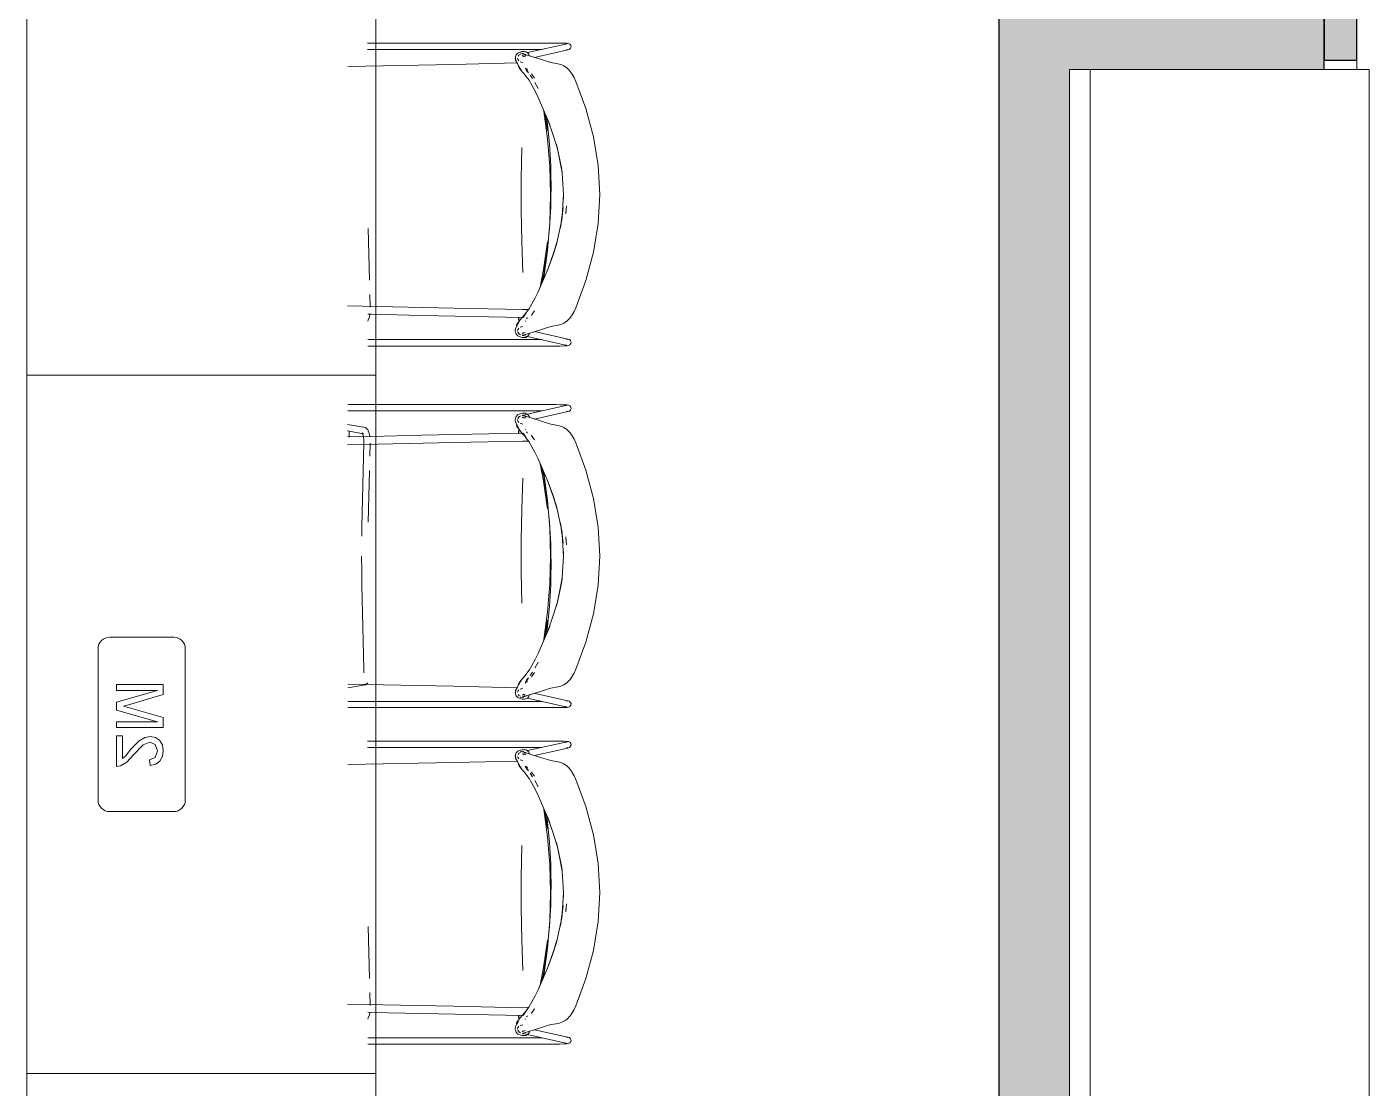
# Model space of a CAD drawing. Header units: millimetres. Extents: x 155927 to 317870, y -36033 to 97293.
# Drawn here: x 185869 to 188177, y 20956 to 22781 of the extents above; entities that cross this region are included whole.
import ezdxf

# ---------------------------------------------------------------- set-up
doc = ezdxf.new("R2010")
doc.units = ezdxf.units.MM
doc.header["$MEASUREMENT"] = 0
for name, color, linetype, lineweight in [('A-WALL', 7, 'CONTINUOUS', 9), ('A-WALL-PATT', 7, 'CONTINUOUS', 9), ('G-IMPT', 8, 'CONTINUOUS', 9), ('I-FURN', 8, 'CONTINUOUS', 9), ('I-WALL', 7, 'CONTINUOUS', 9)]:
    doc.layers.add(name, color=color, linetype=linetype, lineweight=lineweight)

msp = doc.modelspace()

# ---------------------------------------------------------------- hatches: boundary and pattern name
at = {"layer": 'A-WALL-PATT'}
h = msp.add_hatch(color=256, dxfattribs=at)
h.paths.add_polyline_path([(188155.8, 15141.6), (188155.8, 16691.6), (188099.8, 16691.6), (188099.8, 15141.6), (188101.8, 15141.6)], flags=0)
h.paths.add_polyline_path([(188099.8, 19423.6), (188155.8, 19423.6), (188155.8, 19991.6), (188099.8, 19991.6)], flags=0)
h.paths.add_polyline_path([(188155.8, 22723.6), (188155.8, 24142.8), (188099.8, 24142.8), (188099.8, 22723.6)], flags=0)
h.paths.add_polyline_path([(188099.8, 24158.8), (188155.8, 24158.8), (188155.8, 24326.8), (188099.8, 24326.8)], flags=0)
h.paths.add_polyline_path([(188155.8, 26158.8), (188155.8, 26875.6), (188099.8, 26875.6), (188099.8, 26158.8)], flags=0)
for points in [[(187696.9, 22707.6), (188099.8, 22707.6), (188099.8, 22808.6), (187539.9, 22808.6), (187539.9, 22707.6), (187661.9, 22707.6)], [(187539.9, 16606.6), (187661.9, 16606.6), (187661.9, 22707.6), (187539.9, 22707.6), (187539.9, 16759.3)]]:
    msp.add_hatch(color=256, dxfattribs=at).paths.add_polyline_path(points, flags=0)

# ---------------------------------------------------------------- linework, layer by layer
at = {"layer": 'A-WALL', "lineweight": 30}
msp.add_line((187539.9, 22707.6), (187539.9, 16606.6), dxfattribs=at)
at = {"layer": 'G-IMPT'}
for p, q in [((186454.6, 22753), (186779.2, 22753)), ((186754.2, 22742.1), (186454.6, 22742.1)), ((186709.9, 22732.6), (186713, 22735.8)), ((186717.3, 22737.2), (186713, 22735.8)), ((186717, 22736), (186722.6, 22734.4)), ((186717, 22736), (186724.8, 22733.6)), ((186717.3, 22737.2), (186720.5, 22738.2)), ((186720.5, 22738.2), (186723.3, 22738.3)), ((186723.3, 22738.3), (186724.6, 22738.4)), ((186726.3, 22738.1), (186724.6, 22738.4)), ((186726.3, 22738.1), (186729.7, 22736.4)), ((186726.3, 22738.1), (186726.6, 22738)), ((186726.3, 22738.1), (186729.5, 22736.6)), ((186729.7, 22736.4), (186726.6, 22738)), ((186797.6, 22751.9), (186729.5, 22736.6)), ((186731.2, 22734.8), (186729.5, 22736.6)), ((186729.7, 22736.4), (186729.5, 22736.6)), ((186729.5, 22736.6), (186731.6, 22734.5)), ((186731.2, 22734.8), (186729.7, 22736.4)), ((186741.9, 22728.2), (186799.2, 22741.1)), ((186779.2, 22753), (186785.5, 22752.9)), ((186792.7, 22752.8), (186785.5, 22752.9)), ((186797.9, 22752.5), (186792.7, 22752.8)), ((186797.6, 22751.9), (186795.5, 22750.9)), ((186795.5, 22750.9), (186795.7, 22751.1)), ((186796.9, 22741.8), (186799.5, 22741.3)), ((186797.1, 22741.7), (186799.5, 22741.3)), ((186800.3, 22752.2), (186797.9, 22752.5)), ((186799.2, 22741.1), (186801.7, 22741.9)), ((186800.3, 22752.2), (186802.7, 22751)), ((186801.7, 22741.9), (186802, 22742.2)), ((186803.8, 22744), (186802, 22742.2)), ((186802.7, 22751), (186804.2, 22748.8)), ((186803.8, 22744), (186804.5, 22746.2)), ((186804.2, 22748.8), (186804.5, 22746.2)), ((186602.4, 22716.3), (186420.6, 22712.6)), ((186711.8, 22718.7), (186602.4, 22716.3)), ((186708.3, 22727), (186709.5, 22731.2)), ((186708.3, 22727), (186709.6, 22723.3)), ((186708.8, 22728.4), (186709.6, 22723.3)), ((186708.8, 22728.4), (186709.2, 22723.8)), ((186709.2, 22723.8), (186712.2, 22717.8)), ((186709.5, 22731.2), (186709.9, 22732.6)), ((186714.8, 22711.7), (186712.2, 22717.8)), ((186712.7, 22726.7), (186712.9, 22725.1)), ((186713.4, 22724.2), (186712.9, 22725.1)), ((186713.4, 22724.2), (186714.9, 22722.5)), ((186713.5, 22730.2), (186715.5, 22732.5)), ((186716.5, 22709.8), (186714, 22714.5)), ((186718.8, 22706.2), (186714, 22714.5)), ((186716, 22732.7), (186717.7, 22733.5)), ((186717.3, 22733.2), (186716, 22732.7)), ((186716.9, 22720.9), (186721.7, 22719.6)), ((186720.2, 22734.5), (186728.4, 22732.4)), ((186720.2, 22734.5), (186727.1, 22732.8)), ((186720.4, 22731.3), (186722.7, 22730.1)), ((186720.4, 22731.3), (186725.8, 22729.8)), ((186723.2, 22735.1), (186721.3, 22734.7)), ((186721.6, 22735.1), (186723.7, 22733.8)), ((186721.6, 22735.1), (186724.8, 22733.6)), ((186721.6, 22731.1), (186722.7, 22730.1)), ((186721.6, 22731.1), (186723.1, 22729.7)), ((186723.1, 22729.7), (186722.1, 22730.7)), ((186722.6, 22734.4), (186730.8, 22731.8)), ((186723.7, 22733.8), (186725.4, 22732)), ((186726.4, 22730.2), (186725.4, 22732)), ((186728.4, 22732.4), (186727.1, 22732.8)), ((186752, 22725), (186730.8, 22731.8)), ((186731.7, 22734.3), (186731.6, 22734.5)), ((186732.7, 22732.1), (186731.7, 22734.3)), ((186732.7, 22732.1), (186732.8, 22732)), ((186763.9, 22721.2), (186752, 22725)), ((186769.6, 22719.5), (186763.9, 22721.2)), ((186769.6, 22719.5), (186778.8, 22717.9)), ((186778.8, 22717.9), (186784.8, 22716.8)), ((186784.8, 22716.8), (186789.8, 22715)), ((186790.8, 22714.4), (186789.8, 22715)), ((186795, 22712), (186789.8, 22715)), ((186792, 22713.8), (186789.8, 22715)), ((186790.8, 22714.4), (186795, 22712)), ((186794.6, 22712.2), (186792, 22713.8)), ((186714.8, 22711.7), (186716.7, 22708.6)), ((186716.5, 22709.8), (186718.8, 22706.2)), ((186716.7, 22708.6), (186721, 22703.1)), ((186721, 22703.1), (186723.9, 22699.9)), ((186727, 22696.2), (186723.9, 22699.9)), ((186727.6, 22706.9), (186725.9, 22710.1)), ((186725.9, 22710.1), (186727.9, 22706.3)), ((186727, 22696.2), (186732.4, 22688.9)), ((186727.6, 22706.9), (186727.9, 22706.3)), ((186727.6, 22706.9), (186728.9, 22704.7)), ((186727.6, 22706.9), (186729.3, 22704.2)), ((186727.7, 22709.3), (186729.8, 22706.8)), ((186728.9, 22704.7), (186729.3, 22704.2)), ((186730.8, 22702.6), (186729.2, 22705.1)), ((186729.2, 22705.1), (186731.2, 22702)), ((186730.8, 22702.6), (186731.2, 22702)), ((186731.9, 22689.6), (186732.4, 22688.9)), ((186731.9, 22689.6), (186737.3, 22680.6)), ((186734.5, 22697.8), (186738.4, 22691.8)), ((186734.5, 22697.8), (186737.2, 22693.8)), ((186736.3, 22700.3), (186736.7, 22699.8)), ((186741.9, 22692.5), (186736.7, 22699.8)), ((186738.4, 22691.8), (186737.2, 22693.8)), ((186795, 22712), (186794.6, 22712.2)), ((186795, 22712), (186797, 22710.5)), ((186797, 22710.5), (186798.9, 22708.7)), ((186799.4, 22708.3), (186798.9, 22708.7)), ((186799.4, 22708.3), (186801.2, 22706.4)), ((186803, 22704.3), (186801.2, 22706.4)), ((186803, 22704.3), (186806.4, 22699.5)), ((186806.6, 22699.2), (186806.4, 22699.5)), ((186806.6, 22699.2), (186809.7, 22693.5)), ((186812.6, 22687.1), (186809.7, 22693.5)), ((186742.7, 22670.2), (186737.3, 22680.6)), ((186742.5, 22685), (186748, 22674.6)), ((186742.5, 22685), (186743, 22684.1)), ((186748, 22659.6), (186742.7, 22670.2)), ((186748, 22674.6), (186743, 22684.1)), ((186830.2, 22640.3), (186812.6, 22687.1)), ((186748, 22659.6), (186767.8, 22613.2)), ((186757.5, 22635.8), (186757.1, 22638.4)), ((186763.9, 22588.5), (186757.5, 22635.8)), ((186759.7, 22632.2), (186763.8, 22602.6)), ((186759.7, 22632.2), (186763.8, 22602.6)), ((186762.2, 22626.4), (186763.4, 22618.8)), ((186830.2, 22640.3), (186843.2, 22591.9)), ((186767.5, 22579), (186763.4, 22618.8)), ((186773.8, 22594.6), (186765.3, 22619.6)), ((186765.3, 22619.6), (186767.8, 22613.2)), ((186763.9, 22588.5), (186767.8, 22540.7)), ((186767.5, 22579), (186769.6, 22541.9)), ((186773.8, 22594.6), (186779, 22578.4)), ((186781.3, 22571.4), (186779, 22578.4)), ((186779.4, 22578.5), (186781.3, 22571.4)), ((186779.4, 22578.5), (186788.6, 22536)), ((186843.2, 22591.9), (186851.3, 22542.5)), ((186719.6, 22573.5), (186718.6, 22519.6)), ((186788.2, 22535.9), (186781.3, 22571.4)), ((186781.3, 22571.4), (186788.6, 22536)), ((186767.8, 22540.7), (186768.7, 22516.7)), ((186769.9, 22525.7), (186769.6, 22541.9)), ((186789.4, 22529.5), (186788.2, 22535.9)), ((186789.2, 22529.5), (186788.8, 22533.7)), ((186789.4, 22529.5), (186789, 22533)), ((186789.2, 22529.5), (186791.6, 22492.6)), ((186853.9, 22492.6), (186851.3, 22542.5)), ((186718.6, 22465.6), (186718.6, 22519.6)), ((186769, 22492.6), (186768.7, 22516.7)), ((186769.9, 22525.7), (186770.3, 22506.8)), ((186769.9, 22488), (186770.3, 22506.8)), ((186768.7, 22468.5), (186769, 22492.6)), ((186769.6, 22471.7), (186769.9, 22488)), ((186791.7, 22492.6), (186789.4, 22455.6)), ((186791.7, 22492.6), (186791.5, 22485.1)), ((186791.6, 22492.6), (186791.5, 22485.1)), ((186853.9, 22492.6), (186851.3, 22442.7)), ((186718.6, 22465.6), (186719.6, 22411.6)), ((186767.5, 22434.6), (186769.6, 22471.7)), ((186767.8, 22444.5), (186768.7, 22468.5)), ((186788.3, 22449.5), (186789.9, 22460.5)), ((186788.6, 22449.2), (186791, 22470.8)), ((186788.6, 22449.2), (186789.9, 22460.5)), ((186789.4, 22455.6), (186789.9, 22460.5)), ((186791, 22470.8), (186789.9, 22460.5)), ((186795.8, 22459.5), (186796.6, 22473.1)), ((186796.4, 22469.1), (186795.8, 22459.5)), ((186767.8, 22444.5), (186763.9, 22396.6)), ((186788.6, 22449.2), (186779.4, 22406.7)), ((186786.2, 22435.4), (186788.3, 22449.5)), ((186786.2, 22435.4), (186787.5, 22442.6)), ((186843.2, 22393.3), (186851.3, 22442.7)), ((186458, 22345.2), (186455.9, 22434.1)), ((186763.4, 22394.8), (186767.5, 22434.6)), ((186721.7, 22358.4), (186719.6, 22411.6)), ((186757.3, 22363.9), (186763.8, 22411)), ((186763.8, 22411), (186757.3, 22363.8)), ((186763.9, 22396.6), (186757.5, 22349.3)), ((186757.5, 22355.7), (186763.4, 22394.8)), ((186765.3, 22365.5), (186779.4, 22406.7)), ((186779.4, 22406.7), (186773.2, 22387)), ((186773.2, 22387), (186779.2, 22406.7)), ((186780.8, 22411.9), (186779.2, 22406.7)), ((186779.4, 22406.7), (186780.8, 22411.9)), ((186843.2, 22393.3), (186830.2, 22344.9)), ((186765.2, 22365.5), (186773.2, 22387)), ((186765.3, 22365.5), (186773.2, 22387)), ((186765.3, 22365.5), (186748.1, 22325.5)), ((186757.3, 22363.9), (186751.5, 22333.6)), ((186751.5, 22333.6), (186757.3, 22363.8)), ((186757.5, 22355.7), (186754.5, 22340.6)), ((186757.5, 22349.3), (186756.9, 22346.2)), ((186763.1, 22359.8), (186765.3, 22365.5)), ((186763.1, 22359.8), (186765.2, 22365.5)), ((186830.2, 22344.9), (186812.6, 22298)), ((186459, 22298.7), (186458.5, 22320.8)), ((186742.7, 22315), (186748, 22325.6)), ((186752.1, 22334.9), (186748, 22325.6)), ((186752.1, 22334.9), (186748.1, 22325.5)), ((186420.3, 22301), (186602.4, 22297.4)), ((186721.2, 22294.7), (186602.4, 22297.4)), ((186737.3, 22304.5), (186731.9, 22295.6)), ((186742.7, 22315), (186737.3, 22304.5)), ((186812.6, 22298), (186809.7, 22291.6)), ((186454.9, 22286.8), (186461.2, 22286.7)), ((186455.9, 22277.1), (186455, 22274.9)), ((186457.8, 22282.6), (186455.9, 22277.1)), ((186458.3, 22286.8), (186457.8, 22282.6)), ((186461.2, 22286.7), (186547.7, 22284.8)), ((186720.7, 22281), (186547.7, 22284.8)), ((186714.2, 22281.2), (186714.6, 22273.1)), ((186715, 22273.9), (186714.6, 22281.2)), ((186715, 22273.9), (186714.6, 22281.2)), ((186714.8, 22273.5), (186716.7, 22276.6)), ((186716.7, 22276.6), (186721, 22282)), ((186723.9, 22285.2), (186721, 22282)), ((186729.6, 22295.1), (186721.2, 22294.7)), ((186721.9, 22281.2), (186727.5, 22289.4)), ((186721.9, 22281.2), (186727, 22289)), ((186723.9, 22285.2), (186727.5, 22289.4)), ((186726.2, 22275.6), (186725.6, 22274.2)), ((186727, 22289), (186732.4, 22296.3)), ((186727.9, 22278.8), (186728.9, 22280.4)), ((186729.3, 22281), (186728.9, 22280.4)), ((186732.5, 22295.8), (186729.6, 22295.1)), ((186732.4, 22296.3), (186731.9, 22295.6)), ((186736.3, 22284.9), (186736.7, 22285.4)), ((186736.7, 22285.4), (186741.9, 22292.7)), ((186795, 22273.2), (186797, 22274.7)), ((186797, 22274.7), (186799.4, 22276.9)), ((186799.4, 22276.9), (186801.2, 22278.8)), ((186803, 22280.8), (186801.2, 22278.8)), ((186806.4, 22285.7), (186803, 22280.8)), ((186806.4, 22285.7), (186806.6, 22286)), ((186809.7, 22291.6), (186806.6, 22286)), ((186709.1, 22262.2), (186708.3, 22258.2)), ((186709.5, 22253.9), (186708.3, 22258.2)), ((186709.1, 22262.2), (186713.5, 22270.7)), ((186709.9, 22252.6), (186709.5, 22253.9)), ((186713, 22249.4), (186709.9, 22252.6)), ((186714.8, 22273.5), (186712.5, 22268.7)), ((186712.5, 22268.7), (186713.5, 22270.7)), ((186712.5, 22257.9), (186712.7, 22258.5)), ((186713.1, 22260.4), (186712.7, 22258.5)), ((186713.4, 22261), (186713.1, 22260.4)), ((186714.2, 22254.3), (186713.1, 22256)), ((186713.1, 22256), (186713.8, 22254.9)), ((186713.3, 22255.4), (186715.4, 22252.7)), ((186713.4, 22261), (186715, 22262.8)), ((186714.2, 22254.3), (186713.8, 22254.9)), ((186717.3, 22252), (186716.1, 22252.4)), ((186717.7, 22251.6), (186716.1, 22252.4)), ((186717, 22264.3), (186721.7, 22265.6)), ((186720.2, 22250.6), (186728.4, 22252.7)), ((186727.7, 22252.4), (186720.2, 22250.6)), ((186720.3, 22253.8), (186725.8, 22255.4)), ((186720.3, 22253.8), (186722.4, 22254.8)), ((186722.7, 22255.1), (186721.6, 22254.1)), ((186721.6, 22254.1), (186722.4, 22254.8)), ((186724.8, 22251.6), (186721.6, 22250)), ((186723.7, 22251.4), (186721.6, 22250)), ((186722.7, 22255.1), (186722.1, 22254.4)), ((186722.6, 22250.8), (186728.4, 22252.7)), ((186724.8, 22251.6), (186722.6, 22250.8)), ((186727.7, 22252.4), (186739.5, 22256.2)), ((186732.8, 22253.2), (186731.6, 22250.6)), ((186732.7, 22253.1), (186731.6, 22250.6)), ((186731.7, 22250.8), (186732.8, 22253.2)), ((186732.7, 22253.1), (186732.8, 22253.2)), ((186739.5, 22256.2), (186752, 22260.1)), ((186799.2, 22244.1), (186741.7, 22257)), ((186752, 22260.1), (186763.9, 22264)), ((186769.6, 22265.7), (186763.9, 22264)), ((186778.8, 22267.3), (186769.6, 22265.7)), ((186778.8, 22267.3), (186784.8, 22268.4)), ((186789.8, 22270.2), (186784.8, 22268.4)), ((186789.8, 22270.2), (186792, 22271.4)), ((186794.6, 22272.9), (186792, 22271.4)), ((186795, 22273.2), (186794.6, 22272.9)), ((186454.9, 22243.1), (186754.2, 22243.1)), ((186454.9, 22232.2), (186779.2, 22232.2)), ((186713, 22249.4), (186717.3, 22248)), ((186720.5, 22247), (186717.3, 22248)), ((186720.5, 22247), (186724.6, 22246.8)), ((186721.3, 22250.5), (186723.2, 22250)), ((186726.3, 22247.1), (186724.6, 22246.8)), ((186724.7, 22249.7), (186797.7, 22233.3)), ((186726.3, 22247.1), (186726.6, 22247.1)), ((186726.6, 22247.1), (186729.5, 22248.6)), ((186729.7, 22248.7), (186729.5, 22248.6)), ((186729.7, 22248.7), (186731.6, 22250.6)), ((186731.7, 22250.8), (186731.6, 22250.6)), ((186785.5, 22232.2), (186779.2, 22232.2)), ((186785.5, 22232.2), (186792.7, 22232.4)), ((186792.7, 22232.4), (186797.9, 22232.7)), ((186797.7, 22233.3), (186795.5, 22234.3)), ((186795.7, 22234.1), (186795.5, 22234.3)), ((186796.9, 22243.4), (186799.5, 22243.8)), ((186797.1, 22243.5), (186799.5, 22243.8)), ((186797.9, 22232.7), (186800.3, 22233)), ((186799.2, 22244.1), (186801.7, 22243.3)), ((186800.3, 22233), (186802.7, 22234.2)), ((186803.5, 22241.5), (186801.7, 22243.3)), ((186801.7, 22243.3), (186802, 22243)), ((186802.7, 22234.2), (186804.2, 22236.3)), ((186803.5, 22241.5), (186803.8, 22241.1)), ((186804.5, 22239), (186803.8, 22241.1)), ((186804.5, 22239), (186804.2, 22236.3)), ((186420.6, 22131.4), (186779.2, 22131.4)), ((186420.6, 22120.5), (186754.2, 22120.5)), ((186713, 22114.2), (186709.9, 22110.9)), ((186713, 22114.2), (186717.3, 22115.5)), ((186720.5, 22116.5), (186717.3, 22115.5)), ((186727.7, 22111.1), (186720.2, 22112.9)), ((186720.2, 22112.9), (186728.4, 22110.9)), ((186720.5, 22116.5), (186724.6, 22116.8)), ((186721.3, 22113.1), (186723.2, 22113.5)), ((186724.8, 22112), (186721.6, 22113.5)), ((186723.7, 22112.2), (186721.6, 22113.5)), ((186724.8, 22112), (186722.6, 22112.7)), ((186722.6, 22112.7), (186728.4, 22110.9)), ((186724.2, 22113.7), (186797.7, 22130.3)), ((186726.3, 22116.5), (186724.6, 22116.8)), ((186726.3, 22116.5), (186726.6, 22116.4)), ((186726.6, 22116.4), (186729.5, 22115)), ((186729.7, 22114.8), (186729.5, 22115)), ((186729.7, 22114.8), (186731.6, 22112.9)), ((186732.7, 22110.5), (186731.6, 22112.9)), ((186731.7, 22112.7), (186731.6, 22112.9)), ((186732.8, 22110.4), (186731.6, 22112.9)), ((186731.7, 22112.7), (186732.8, 22110.4)), ((186799.2, 22119.4), (186741.7, 22106.6)), ((186785.5, 22131.3), (186779.2, 22131.4)), ((186785.5, 22131.3), (186792.7, 22131.2)), ((186792.7, 22131.2), (186797.9, 22130.9)), ((186797.7, 22130.3), (186795.5, 22129.3)), ((186795.7, 22129.5), (186795.5, 22129.3)), ((186796.9, 22120.2), (186799.5, 22119.7)), ((186797.1, 22120), (186799.5, 22119.7)), ((186797.9, 22130.9), (186800.3, 22130.5)), ((186799.2, 22119.4), (186801.7, 22120.2)), ((186800.3, 22130.5), (186802.7, 22129.3)), ((186803.5, 22122.1), (186801.7, 22120.2)), ((186801.7, 22120.2), (186802, 22120.5)), ((186802.7, 22129.3), (186804.2, 22127.2)), ((186803.5, 22122.1), (186803.8, 22122.4)), ((186804.5, 22124.5), (186803.8, 22122.4)), ((186804.5, 22124.5), (186804.2, 22127.2)), ((186450.8, 22092), (186420.3, 22097.4)), ((186450.8, 22092), (186452.9, 22090.5)), ((186452.9, 22090.5), (186455, 22088.6)), ((186709.5, 22109.6), (186708.3, 22105.4)), ((186709.1, 22101.3), (186708.3, 22105.4)), ((186709.1, 22101.3), (186713.5, 22092.9)), ((186709.9, 22110.9), (186709.5, 22109.6)), ((186712.5, 22105.7), (186712.7, 22105.1)), ((186714.8, 22090.1), (186712.5, 22094.9)), ((186712.5, 22094.9), (186713.5, 22092.9)), ((186713.1, 22103.1), (186712.7, 22105.1)), ((186714.2, 22109.2), (186713.1, 22107.6)), ((186713.1, 22107.6), (186713.8, 22108.7)), ((186713.4, 22102.5), (186713.1, 22103.1)), ((186713.3, 22108.2), (186715.4, 22110.8)), ((186713.4, 22102.5), (186715, 22100.7)), ((186714.2, 22109.2), (186713.8, 22108.7)), ((186714.2, 22082.4), (186714.6, 22090.4)), ((186715, 22089.7), (186714.6, 22082.4)), ((186715, 22089.7), (186714.7, 22083.4)), ((186714.8, 22090.1), (186716.7, 22087)), ((186717.7, 22111.9), (186716.1, 22111.1)), ((186717.3, 22111.6), (186716.1, 22111.1)), ((186717, 22099.3), (186721.7, 22098)), ((186720.3, 22109.7), (186722.4, 22108.8)), ((186720.3, 22109.7), (186725.8, 22108.2)), ((186722.7, 22108.5), (186721.6, 22109.5)), ((186721.6, 22109.5), (186722.4, 22108.8)), ((186722.7, 22108.5), (186722.1, 22109.2)), ((186723.7, 22112.2), (186724.2, 22111.7)), ((186726.1, 22108.9), (186725.4, 22110.4)), ((186726.2, 22087.9), (186725.6, 22089.3)), ((186727.7, 22111.1), (186739.5, 22107.3)), ((186732.7, 22110.5), (186732.8, 22110.4)), ((186739.5, 22107.3), (186752, 22103.4)), ((186752, 22103.4), (186763.9, 22099.6)), ((186769.6, 22097.9), (186763.9, 22099.6)), ((186778.8, 22096.3), (186769.6, 22097.9)), ((186778.8, 22096.3), (186784.8, 22095.2)), ((186789.8, 22093.4), (186784.8, 22095.2)), ((186789.8, 22093.4), (186792, 22092.2)), ((186794.6, 22090.6), (186792, 22092.2)), ((186795, 22090.4), (186794.6, 22090.6)), ((186795, 22090.4), (186797, 22088.9)), ((186447.6, 22081.5), (186420.3, 22086.3)), ((186420.3, 22076), (186461.2, 22076.9)), ((186423.2, 22085.8), (186423.2, 22075.7)), ((186447.1, 22078.5), (186445.5, 22083.1)), ((186445.5, 22083.1), (186447, 22081.2)), ((186447.6, 22081.5), (186445.7, 22082.5)), ((186445.7, 22082.5), (186447, 22081.2)), ((186448, 22071.6), (186447.1, 22078.5)), ((186448.1, 22065.2), (186448, 22071.6)), ((186455.9, 22086.5), (186455, 22088.6)), ((186457.8, 22080.9), (186455.9, 22086.5)), ((186458.3, 22076.8), (186457.8, 22080.9)), ((186461.2, 22076.9), (186547.7, 22078.7)), ((186720.7, 22082.5), (186547.7, 22078.7)), ((186721.2, 22068.9), (186602.4, 22066.2)), ((186716.7, 22087), (186721, 22081.5)), ((186723.9, 22078.3), (186721, 22081.5)), ((186729.6, 22068.4), (186721.2, 22068.9)), ((186721.9, 22082.4), (186727, 22074.6)), ((186721.9, 22082.4), (186727.5, 22074.1)), ((186723.9, 22078.3), (186727.5, 22074.1)), ((186727, 22074.6), (186732.4, 22067.2)), ((186727.9, 22084.7), (186728.9, 22083.1)), ((186729.3, 22082.6), (186728.9, 22083.1)), ((186732.5, 22067.8), (186729.6, 22068.4)), ((186737.3, 22059), (186731.9, 22068)), ((186732.4, 22067.2), (186731.9, 22068)), ((186736.3, 22078.7), (186736.7, 22078.2)), ((186736.7, 22078.2), (186741.9, 22070.9)), ((186797, 22088.9), (186799.4, 22086.6)), ((186799.4, 22086.6), (186801.2, 22084.8)), ((186803, 22082.7), (186801.2, 22084.8)), ((186806.4, 22077.8), (186803, 22082.7)), ((186806.4, 22077.8), (186806.6, 22077.5)), ((186809.7, 22071.9), (186806.6, 22077.5)), ((186812.6, 22065.6), (186809.7, 22071.9)), ((186420.3, 22062.5), (186602.4, 22066.2)), ((186448.1, 22065.2), (186444.9, 21921.1)), ((186448.3, 22065), (186444.9, 21921.1)), ((186459, 22064.9), (186458.5, 22042.7)), ((186742.7, 22048.6), (186737.3, 22059)), ((186742.7, 22048.6), (186748, 22038)), ((186830.2, 22018.7), (186812.6, 22065.6)), ((186752.1, 22028.6), (186748, 22038)), ((186752.1, 22028.6), (186748.1, 22038)), ((186765.3, 21998), (186748.1, 22038)), ((186757.3, 21999.7), (186751.5, 22029.9)), ((186751.5, 22029.9), (186757.3, 21999.8)), ((186757.5, 22007.9), (186754.5, 22023)), ((186458, 22018.4), (186455.9, 21929.5)), ((186721.7, 22005.1), (186719.6, 21951.9)), ((186757.5, 22014.2), (186756.9, 22017.4)), ((186763.8, 21952.5), (186757.3, 21999.8)), ((186757.3, 21999.7), (186763.8, 21952.5)), ((186763.9, 21966.9), (186757.5, 22014.2)), ((186757.5, 22007.9), (186763.4, 21968.7)), ((186763.1, 22003.8), (186765.3, 21998)), ((186763.1, 22003.8), (186765.2, 21998)), ((186765.2, 21998), (186773.2, 21976.5)), ((186765.3, 21998), (186779.4, 21956.9)), ((186765.3, 21998), (186773.2, 21976.5)), ((186843.2, 21970.3), (186830.2, 22018.7)), ((186779.4, 21956.9), (186773.2, 21976.5)), ((186773.2, 21976.5), (186779.2, 21956.8)), ((186718.6, 21898), (186719.6, 21951.9)), ((186763.4, 21968.7), (186767.5, 21929)), ((186767.8, 21919.1), (186763.9, 21966.9)), ((186780.8, 21951.6), (186779.2, 21956.8)), ((186788.6, 21914.3), (186779.4, 21956.9)), ((186779.4, 21956.9), (186780.8, 21951.6)), ((186843.2, 21970.3), (186851.3, 21920.9)), ((186767.5, 21929), (186769.6, 21891.9)), ((186786.2, 21928.1), (186787.5, 21921)), ((186786.2, 21928.1), (186788.3, 21914)), ((186444.8, 21920.9), (186444.6, 21905.1)), ((186767.8, 21919.1), (186768.7, 21895.1)), ((186788.3, 21914), (186789.9, 21903)), ((186788.6, 21914.3), (186791, 21892.7)), ((186788.6, 21914.3), (186789.9, 21903)), ((186791.7, 21871), (186789.4, 21907.9)), ((186789.4, 21907.9), (186789.9, 21903)), ((186853.9, 21871), (186851.3, 21920.9)), ((186718.6, 21898), (186718.6, 21843.9)), ((186768.7, 21895.1), (186769, 21871)), ((186769.6, 21891.9), (186769.9, 21875.6)), ((186791, 21892.7), (186789.9, 21903)), ((186796.4, 21893.9), (186795.8, 21904.1)), ((186795.8, 21904.1), (186796.6, 21890.5)), ((186444.5, 21845.9), (186444.3, 21871)), ((186769, 21871), (186768.7, 21846.9)), ((186769.9, 21875.6), (186770.3, 21856.7)), ((186789.2, 21834), (186791.6, 21871)), ((186791.7, 21871), (186791.5, 21878.4)), ((186791.6, 21871), (186791.5, 21878.4)), ((186853.9, 21871), (186851.3, 21821.1)), ((186444.9, 21821), (186444.5, 21845.9)), ((186719.6, 21790), (186718.6, 21843.9)), ((186767.8, 21822.8), (186768.7, 21846.9)), ((186769.9, 21837.9), (186769.6, 21821.6)), ((186769.9, 21837.9), (186770.3, 21856.7)), ((186448.1, 21676.7), (186444.9, 21821)), ((186763.9, 21775), (186767.8, 21822.8)), ((186767.5, 21784.5), (186769.6, 21821.6)), ((186779.4, 21785.1), (186788.6, 21827.6)), ((186788.2, 21827.6), (186781.3, 21792.1)), ((186781.3, 21792.1), (186788.6, 21827.6)), ((186789.4, 21834), (186788.2, 21827.6)), ((186789.2, 21834), (186788.7, 21828.7)), ((186789.4, 21834), (186789, 21830.5)), ((186843.2, 21771.7), (186851.3, 21821.1)), ((186781.3, 21792.1), (186779, 21785.2)), ((186779.4, 21785.1), (186781.3, 21792.1)), ((186763.9, 21775), (186757.5, 21727.7)), ((186767.5, 21784.5), (186763.4, 21744.8)), ((186773.8, 21769), (186765.3, 21743.9)), ((186773.8, 21769), (186779, 21785.2)), ((186830.2, 21723.2), (186843.2, 21771.7)), ((186748, 21703.9), (186767.8, 21750.3)), ((186759.7, 21731.3), (186763.8, 21761)), ((186759.7, 21731.3), (186763.8, 21761)), ((186762.2, 21737.2), (186763.4, 21744.8)), ((186765.3, 21743.9), (186767.8, 21750.3)), ((186757.5, 21727.7), (186757.1, 21725.1)), ((186830.2, 21723.2), (186812.6, 21676.5)), ((186748, 21703.9), (186742.7, 21693.3)), ((186448.1, 21676.7), (186448, 21670.3)), ((186727, 21667.4), (186732.4, 21674.7)), ((186731.9, 21673.9), (186737.3, 21682.9)), ((186731.9, 21673.9), (186732.4, 21674.7)), ((186742.7, 21693.3), (186737.3, 21682.9)), ((186742.5, 21678.5), (186748, 21688.9)), ((186742.5, 21678.5), (186743, 21679.5)), ((186748, 21688.9), (186743, 21679.5)), ((186812.6, 21676.5), (186809.7, 21670)), ((186602.4, 21647.3), (186420.6, 21651)), ((186452.9, 21651.4), (186450.8, 21649.9)), ((186455, 21653.3), (186452.9, 21651.4)), ((186714.8, 21651.9), (186712.2, 21645.8)), ((186718.8, 21657.3), (186714, 21649.1)), ((186716.5, 21653.7), (186714, 21649.1)), ((186714.8, 21651.9), (186716.7, 21655)), ((186716.5, 21653.7), (186718.8, 21657.3)), ((186716.7, 21655), (186721, 21660.4)), ((186721, 21660.4), (186723.9, 21663.6)), ((186727, 21667.4), (186723.9, 21663.6)), ((186725.9, 21653.4), (186727.9, 21657.2)), ((186727.6, 21656.6), (186725.9, 21653.4)), ((186726.8, 21653.1), (186726, 21651.9)), ((186727.6, 21656.6), (186729.3, 21659.4)), ((186727.6, 21656.6), (186728.9, 21658.8)), ((186727.6, 21656.6), (186727.9, 21657.2)), ((186727.7, 21654.3), (186729.8, 21656.7)), ((186728.9, 21658.8), (186729.3, 21659.4)), ((186729.2, 21658.5), (186731.2, 21661.5)), ((186730.8, 21661), (186729.2, 21658.5)), ((186730.8, 21661), (186731.2, 21661.5)), ((186734.5, 21665.8), (186738.4, 21671.7)), ((186734.5, 21665.8), (186737.2, 21669.7)), ((186736.3, 21663.3), (186736.7, 21663.8)), ((186741.9, 21671.1), (186736.7, 21663.8)), ((186738.4, 21671.7), (186737.2, 21669.7)), ((186795, 21651.5), (186789.8, 21648.6)), ((186790.8, 21649.1), (186795, 21651.5)), ((186794.6, 21651.3), (186792, 21649.8)), ((186795, 21651.5), (186794.6, 21651.3)), ((186795, 21651.5), (186797, 21653.1)), ((186797, 21653.1), (186798.9, 21654.8)), ((186799.4, 21655.3), (186798.9, 21654.8)), ((186799.4, 21655.3), (186801.2, 21657.1)), ((186803, 21659.2), (186801.2, 21657.1)), ((186803, 21659.2), (186806.4, 21664.1)), ((186806.6, 21664.4), (186806.4, 21664.1)), ((186806.6, 21664.4), (186809.7, 21670)), ((186420.6, 21644.6), (186450.8, 21649.9)), ((186711.8, 21644.8), (186602.4, 21647.3)), ((186708.3, 21636.5), (186709.6, 21640.2)), ((186708.3, 21636.5), (186709.5, 21632.3)), ((186708.8, 21635.2), (186709.6, 21640.2)), ((186708.8, 21635.2), (186709.2, 21639.8)), ((186709.2, 21639.8), (186712.2, 21645.8)), ((186709.5, 21632.3), (186709.9, 21631)), ((186709.9, 21631), (186713, 21627.8)), ((186712.7, 21636.9), (186712.9, 21638.4)), ((186713.4, 21639.4), (186712.9, 21638.4)), ((186717.3, 21626.4), (186713, 21627.8)), ((186713.4, 21639.4), (186714.9, 21641)), ((186713.5, 21633.4), (186715.5, 21631.1)), ((186717.3, 21630.3), (186716, 21630.8)), ((186716, 21630.8), (186717.7, 21630)), ((186716.9, 21642.6), (186721.7, 21643.9)), ((186717, 21627.6), (186724.8, 21629.9)), ((186717, 21627.6), (186722.6, 21629.2)), ((186720.2, 21629), (186728.4, 21631.1)), ((186720.2, 21629), (186727.1, 21630.8)), ((186720.4, 21632.2), (186725.8, 21633.8)), ((186720.4, 21632.2), (186722.7, 21633.4)), ((186723.2, 21628.4), (186721.3, 21628.8)), ((186721.6, 21632.4), (186723.1, 21633.9)), ((186721.6, 21632.4), (186722.7, 21633.4)), ((186721.6, 21628.4), (186724.8, 21629.9)), ((186721.6, 21628.4), (186723.7, 21629.7)), ((186723.1, 21633.9), (186722.1, 21632.8)), ((186722.6, 21629.2), (186730.8, 21631.8)), ((186723.7, 21629.7), (186725.4, 21631.6)), ((186728.4, 21631.1), (186727.1, 21630.8)), ((186729.5, 21626.9), (186731.6, 21629)), ((186731.2, 21628.8), (186729.5, 21626.9)), ((186731.2, 21628.8), (186729.7, 21627.1)), ((186752, 21638.5), (186730.8, 21631.8)), ((186731.7, 21629.2), (186731.6, 21629)), ((186732.7, 21631.5), (186731.7, 21629.2)), ((186732.7, 21631.5), (186732.8, 21631.6)), ((186743, 21635.1), (186799.2, 21622.5)), ((186763.9, 21642.4), (186752, 21638.5)), ((186769.6, 21644.1), (186763.9, 21642.4)), ((186769.6, 21644.1), (186778.8, 21645.7)), ((186778.8, 21645.7), (186784.8, 21646.8)), ((186784.8, 21646.8), (186789.8, 21648.6)), ((186792, 21649.8), (186789.8, 21648.6)), ((186790.8, 21649.1), (186789.8, 21648.6)), ((186754.2, 21621.4), (186420.6, 21621.4)), ((186420.6, 21610.6), (186779.2, 21610.6)), ((186717.3, 21626.4), (186720.5, 21625.4)), ((186720.5, 21625.4), (186723.3, 21625.3)), ((186723.3, 21625.3), (186724.6, 21625.2)), ((186726.3, 21625.5), (186724.6, 21625.2)), ((186726.3, 21625.5), (186729.7, 21627.1)), ((186726.3, 21625.5), (186729.5, 21626.9)), ((186726.3, 21625.5), (186726.6, 21625.5)), ((186729.7, 21627.1), (186726.6, 21625.5)), ((186729.7, 21627.1), (186729.5, 21626.9)), ((186797.6, 21611.6), (186729.5, 21627)), ((186779.2, 21610.6), (186785.5, 21610.6)), ((186792.7, 21610.8), (186785.5, 21610.6)), ((186797.9, 21611), (186792.7, 21610.8)), ((186797.6, 21611.6), (186795.5, 21612.7)), ((186795.5, 21612.7), (186795.7, 21612.5)), ((186796.9, 21621.8), (186799.5, 21622.2)), ((186797.1, 21621.9), (186799.5, 21622.2)), ((186800.3, 21611.4), (186797.9, 21611)), ((186799.2, 21622.5), (186801.7, 21621.7)), ((186800.3, 21611.4), (186802.7, 21612.6)), ((186801.7, 21621.7), (186802, 21621.4)), ((186803.8, 21619.5), (186802, 21621.4)), ((186802.7, 21612.6), (186804.2, 21614.7)), ((186803.8, 21619.5), (186804.5, 21617.4)), ((186804.2, 21614.7), (186804.5, 21617.4)), ((186454.6, 21553), (186779.2, 21553)), ((186754.2, 21542.2), (186454.6, 21542.2)), ((186709.9, 21532.6), (186713, 21535.8)), ((186717.3, 21537.2), (186713, 21535.8)), ((186717, 21536), (186722.6, 21534.4)), ((186717, 21536), (186724.8, 21533.7)), ((186717.3, 21537.2), (186720.5, 21538.2)), ((186720.5, 21538.2), (186723.3, 21538.3)), ((186723.3, 21538.3), (186724.6, 21538.4)), ((186726.3, 21538.1), (186724.6, 21538.4)), ((186726.3, 21538.1), (186729.7, 21536.5)), ((186726.3, 21538.1), (186726.6, 21538.1)), ((186726.3, 21538.1), (186729.5, 21536.7)), ((186729.7, 21536.5), (186726.6, 21538.1)), ((186797.6, 21552), (186729.5, 21536.6)), ((186731.2, 21534.8), (186729.5, 21536.7)), ((186729.7, 21536.5), (186729.5, 21536.7)), ((186729.5, 21536.7), (186731.6, 21534.6)), ((186731.2, 21534.8), (186729.7, 21536.5)), ((186741.9, 21528.2), (186799.2, 21541.1)), ((186779.2, 21553), (186785.5, 21553)), ((186792.7, 21552.8), (186785.5, 21553)), ((186797.9, 21552.6), (186792.7, 21552.8)), ((186797.6, 21552), (186795.5, 21550.9)), ((186795.5, 21550.9), (186795.7, 21551.1)), ((186796.9, 21541.8), (186799.5, 21541.4)), ((186797.1, 21541.7), (186799.5, 21541.4)), ((186800.3, 21552.2), (186797.9, 21552.6)), ((186799.2, 21541.1), (186801.7, 21541.9)), ((186800.3, 21552.2), (186802.7, 21551)), ((186801.7, 21541.9), (186802, 21542.2)), ((186803.8, 21544.1), (186802, 21542.2)), ((186802.7, 21551), (186804.2, 21548.9)), ((186803.8, 21544.1), (186804.5, 21546.2)), ((186804.2, 21548.9), (186804.5, 21546.2)), ((186602.4, 21516.3), (186420.6, 21512.6)), ((186711.8, 21518.8), (186602.4, 21516.3)), ((186708.3, 21527.1), (186709.5, 21531.3)), ((186708.3, 21527.1), (186709.6, 21523.4)), ((186708.8, 21528.4), (186709.6, 21523.4)), ((186708.8, 21528.4), (186709.2, 21523.8)), ((186709.2, 21523.8), (186712.2, 21517.8)), ((186709.5, 21531.3), (186709.9, 21532.6)), ((186714.8, 21511.7), (186712.2, 21517.8)), ((186712.7, 21526.7), (186712.9, 21525.2)), ((186713.4, 21524.2), (186712.9, 21525.2)), ((186713.4, 21524.2), (186714.9, 21522.6)), ((186713.5, 21530.2), (186715.5, 21532.5)), ((186716.5, 21509.9), (186714, 21514.5)), ((186718.8, 21506.3), (186714, 21514.5)), ((186716, 21532.8), (186717.7, 21533.6)), ((186717.3, 21533.3), (186716, 21532.8)), ((186716.9, 21521), (186721.7, 21519.6)), ((186720.2, 21534.6), (186728.4, 21532.5)), ((186720.2, 21534.6), (186727.1, 21532.8)), ((186720.4, 21531.4), (186722.7, 21530.2)), ((186720.4, 21531.4), (186725.8, 21529.8)), ((186723.2, 21535.2), (186721.3, 21534.8)), ((186721.6, 21535.2), (186723.7, 21533.9)), ((186721.6, 21535.2), (186724.8, 21533.7)), ((186721.6, 21531.2), (186722.7, 21530.2)), ((186721.6, 21531.2), (186723.1, 21529.7)), ((186723.1, 21529.7), (186722.1, 21530.8)), ((186722.6, 21534.4), (186730.8, 21531.8)), ((186723.7, 21533.9), (186725.4, 21532)), ((186726.4, 21530.2), (186725.4, 21532)), ((186728.4, 21532.5), (186727.1, 21532.8)), ((186752, 21525.1), (186730.8, 21531.8)), ((186731.7, 21534.4), (186731.6, 21534.6)), ((186732.7, 21532.1), (186731.7, 21534.4)), ((186732.7, 21532.1), (186732.8, 21532)), ((186763.9, 21521.2), (186752, 21525.1)), ((186769.6, 21519.5), (186763.9, 21521.2)), ((186769.6, 21519.5), (186778.8, 21517.9)), ((186778.8, 21517.9), (186784.8, 21516.8)), ((186784.8, 21516.8), (186789.8, 21515)), ((186790.8, 21514.5), (186789.8, 21515)), ((186795, 21512), (186789.8, 21515)), ((186792, 21513.8), (186789.8, 21515)), ((186790.8, 21514.5), (186795, 21512)), ((186794.6, 21512.3), (186792, 21513.8)), ((186795, 21512), (186794.6, 21512.3)), ((186714.8, 21511.7), (186716.7, 21508.6)), ((186716.5, 21509.9), (186718.8, 21506.3)), ((186716.7, 21508.6), (186721, 21503.2)), ((186721, 21503.2), (186723.9, 21500)), ((186727, 21496.2), (186723.9, 21500)), ((186727.6, 21507), (186725.9, 21510.2)), ((186725.9, 21510.2), (186727.9, 21506.4)), ((186727, 21496.2), (186732.4, 21488.9)), ((186727.6, 21507), (186727.9, 21506.4)), ((186727.6, 21507), (186728.9, 21504.8)), ((186727.6, 21507), (186729.3, 21504.2)), ((186727.7, 21509.3), (186729.8, 21506.9)), ((186728.9, 21504.8), (186729.3, 21504.2)), ((186730.8, 21502.6), (186729.2, 21505.1)), ((186729.2, 21505.1), (186731.2, 21502.1)), ((186730.8, 21502.6), (186731.2, 21502.1)), ((186731.9, 21489.7), (186732.4, 21488.9)), ((186731.9, 21489.7), (186737.3, 21480.7)), ((186734.5, 21497.8), (186738.4, 21491.9)), ((186734.5, 21497.8), (186737.2, 21493.9)), ((186736.3, 21500.3), (186736.7, 21499.8)), ((186741.9, 21492.5), (186736.7, 21499.8)), ((186738.4, 21491.9), (186737.2, 21493.9)), ((186795, 21512), (186797, 21510.5)), ((186797, 21510.5), (186798.9, 21508.8)), ((186799.4, 21508.3), (186798.9, 21508.8)), ((186799.4, 21508.3), (186801.2, 21506.5)), ((186803, 21504.4), (186801.2, 21506.5)), ((186803, 21504.4), (186806.4, 21499.5)), ((186806.6, 21499.2), (186806.4, 21499.5)), ((186806.6, 21499.2), (186809.7, 21493.6)), ((186812.6, 21487.1), (186809.7, 21493.6)), ((186742.7, 21470.3), (186737.3, 21480.7)), ((186742.5, 21485.1), (186748, 21474.7)), ((186742.5, 21485.1), (186743, 21484.1)), ((186748, 21459.7), (186742.7, 21470.3)), ((186748, 21474.7), (186743, 21484.1)), ((186830.2, 21440.4), (186812.6, 21487.1)), ((186748, 21459.7), (186767.8, 21413.3)), ((186757.5, 21435.9), (186757.1, 21438.5)), ((186763.9, 21388.6), (186757.5, 21435.9)), ((186759.7, 21432.3), (186763.8, 21402.6)), ((186759.7, 21432.3), (186763.8, 21402.6)), ((186762.2, 21426.4), (186763.4, 21418.8)), ((186830.2, 21440.4), (186843.2, 21391.9)), ((186767.5, 21379.1), (186763.4, 21418.8)), ((186773.8, 21394.6), (186765.3, 21419.7)), ((186765.3, 21419.7), (186767.8, 21413.3)), ((186763.9, 21388.6), (186767.8, 21340.8)), ((186767.5, 21379.1), (186769.6, 21342)), ((186773.8, 21394.6), (186779, 21378.4)), ((186781.3, 21371.5), (186779, 21378.4)), ((186779.4, 21378.5), (186781.3, 21371.5)), ((186779.4, 21378.5), (186788.6, 21336)), ((186843.2, 21391.9), (186851.3, 21342.5)), ((186719.6, 21373.6), (186718.6, 21319.7)), ((186788.2, 21336), (186781.3, 21371.5)), ((186781.3, 21371.5), (186788.6, 21336)), ((186767.8, 21340.8), (186768.7, 21316.7)), ((186769.9, 21325.7), (186769.6, 21342)), ((186789.4, 21329.6), (186788.2, 21336)), ((186789.2, 21329.6), (186788.8, 21333.7)), ((186789.4, 21329.6), (186789, 21333.1)), ((186789.2, 21329.6), (186791.6, 21292.6)), ((186853.9, 21292.6), (186851.3, 21342.5)), ((186718.6, 21265.6), (186718.6, 21319.7)), ((186769, 21292.6), (186768.7, 21316.7)), ((186769.9, 21325.7), (186770.3, 21306.9)), ((186769.9, 21288), (186770.3, 21306.9)), ((186768.7, 21268.5), (186769, 21292.6)), ((186769.6, 21271.7), (186769.9, 21288)), ((186791.7, 21292.6), (186789.4, 21255.7)), ((186791.7, 21292.6), (186791.5, 21285.2)), ((186791.6, 21292.6), (186791.5, 21285.2)), ((186853.9, 21292.6), (186851.3, 21242.7)), ((186718.6, 21265.6), (186719.6, 21211.7)), ((186767.5, 21234.6), (186769.6, 21271.7)), ((186767.8, 21244.5), (186768.7, 21268.5)), ((186788.3, 21249.6), (186789.9, 21260.6)), ((186788.6, 21249.2), (186791, 21270.9)), ((186788.6, 21249.2), (186789.9, 21260.6)), ((186789.4, 21255.7), (186789.9, 21260.6)), ((186791, 21270.9), (186789.9, 21260.6)), ((186795.8, 21259.5), (186796.6, 21273.1)), ((186796.4, 21269.2), (186795.8, 21259.5)), ((186767.8, 21244.5), (186763.9, 21196.7)), ((186788.6, 21249.2), (186779.4, 21206.7)), ((186786.2, 21235.5), (186788.3, 21249.6)), ((186786.2, 21235.5), (186787.5, 21242.6)), ((186843.2, 21193.3), (186851.3, 21242.7)), ((186458, 21145.2), (186455.9, 21234.1)), ((186763.4, 21194.9), (186767.5, 21234.6)), ((186721.7, 21158.5), (186719.6, 21211.7)), ((186757.3, 21163.9), (186763.8, 21211.1)), ((186763.8, 21211.1), (186757.3, 21163.8)), ((186763.9, 21196.7), (186757.5, 21149.4)), ((186757.5, 21155.7), (186763.4, 21194.9)), ((186765.3, 21165.6), (186779.4, 21206.7)), ((186773.2, 21187.1), (186779.2, 21206.8)), ((186779.4, 21206.7), (186773.2, 21187.1)), ((186780.8, 21212), (186779.2, 21206.8)), ((186779.4, 21206.7), (186780.8, 21212)), ((186843.2, 21193.3), (186830.2, 21144.9)), ((186765.2, 21165.6), (186773.2, 21187.1)), ((186765.3, 21165.6), (186773.2, 21187.1)), ((186765.3, 21165.6), (186748.1, 21125.6)), ((186757.3, 21163.9), (186751.5, 21133.7)), ((186751.5, 21133.7), (186757.3, 21163.8)), ((186757.5, 21155.7), (186754.5, 21140.6)), ((186757.5, 21149.4), (186756.9, 21146.2)), ((186763.1, 21159.8), (186765.3, 21165.6)), ((186763.1, 21159.8), (186765.2, 21165.6)), ((186830.2, 21144.9), (186812.6, 21098)), ((186459, 21098.7), (186458.5, 21120.9)), ((186742.7, 21115), (186748, 21125.6)), ((186752.1, 21135), (186748, 21125.6)), ((186752.1, 21135), (186748.1, 21125.6)), ((186420.3, 21101.1), (186602.4, 21097.4)), ((186721.2, 21094.7), (186602.4, 21097.4)), ((186737.3, 21104.6), (186731.9, 21095.6)), ((186742.7, 21115), (186737.3, 21104.6)), ((186812.6, 21098), (186809.7, 21091.7)), ((186454.9, 21086.9), (186461.2, 21086.7)), ((186455.9, 21077.1), (186455, 21075)), ((186457.8, 21082.7), (186455.9, 21077.1)), ((186458.3, 21086.8), (186457.8, 21082.7)), ((186461.2, 21086.7), (186547.7, 21084.9)), ((186720.7, 21081.1), (186547.7, 21084.9)), ((186714.2, 21081.2), (186714.6, 21073.2)), ((186715, 21073.9), (186714.6, 21081.2)), ((186715, 21073.9), (186714.6, 21081.2)), ((186714.8, 21073.5), (186716.7, 21076.6)), ((186716.7, 21076.6), (186721, 21082.1)), ((186723.9, 21085.3), (186721, 21082.1)), ((186729.6, 21095.2), (186721.2, 21094.7)), ((186721.9, 21081.2), (186727.5, 21089.5)), ((186721.9, 21081.2), (186727, 21089)), ((186723.9, 21085.3), (186727.5, 21089.5)), ((186726.2, 21075.7), (186725.6, 21074.3)), ((186727, 21089), (186732.4, 21096.4)), ((186727.9, 21078.9), (186728.9, 21080.5)), ((186729.3, 21081), (186728.9, 21080.5)), ((186732.5, 21095.8), (186729.6, 21095.2)), ((186732.4, 21096.4), (186731.9, 21095.6)), ((186736.3, 21084.9), (186736.7, 21085.4)), ((186736.7, 21085.4), (186741.9, 21092.7)), ((186795, 21073.2), (186797, 21074.7)), ((186797, 21074.7), (186799.4, 21077)), ((186799.4, 21077), (186801.2, 21078.8)), ((186803, 21080.9), (186801.2, 21078.8)), ((186806.4, 21085.8), (186803, 21080.9)), ((186806.4, 21085.8), (186806.6, 21086.1)), ((186809.7, 21091.7), (186806.6, 21086.1)), ((186709.1, 21062.3), (186708.3, 21058.2)), ((186709.5, 21054), (186708.3, 21058.2)), ((186709.1, 21062.3), (186713.5, 21070.7)), ((186709.9, 21052.7), (186709.5, 21054)), ((186713, 21049.4), (186709.9, 21052.7)), ((186714.8, 21073.5), (186712.5, 21068.7)), ((186712.5, 21068.7), (186713.5, 21070.7)), ((186712.5, 21057.9), (186712.7, 21058.5)), ((186713.1, 21060.5), (186712.7, 21058.5)), ((186713.4, 21061.1), (186713.1, 21060.5)), ((186714.2, 21054.4), (186713.1, 21056)), ((186713.1, 21056), (186713.8, 21054.9)), ((186713.3, 21055.4), (186715.4, 21052.8)), ((186713.4, 21061.1), (186715, 21062.9)), ((186714.2, 21054.4), (186713.8, 21054.9)), ((186717.3, 21052), (186716.1, 21052.5)), ((186717.7, 21051.7), (186716.1, 21052.5)), ((186717, 21064.3), (186721.7, 21065.6)), ((186720.2, 21050.7), (186728.4, 21052.7)), ((186727.7, 21052.5), (186720.2, 21050.7)), ((186720.3, 21053.9), (186725.8, 21055.4)), ((186720.3, 21053.9), (186722.4, 21054.8)), ((186722.7, 21055.1), (186721.6, 21054.1)), ((186721.6, 21054.1), (186722.4, 21054.8)), ((186724.8, 21051.6), (186721.6, 21050.1)), ((186723.7, 21051.4), (186721.6, 21050.1)), ((186722.7, 21055.1), (186722.1, 21054.4)), ((186722.6, 21050.9), (186728.4, 21052.7)), ((186724.8, 21051.6), (186722.6, 21050.9)), ((186727.7, 21052.5), (186739.5, 21056.3)), ((186729.7, 21048.8), (186731.6, 21050.7)), ((186732.8, 21053.2), (186731.6, 21050.7)), ((186732.7, 21053.1), (186731.6, 21050.7)), ((186731.7, 21050.9), (186731.6, 21050.7)), ((186731.7, 21050.9), (186732.8, 21053.2)), ((186732.7, 21053.1), (186732.8, 21053.2)), ((186739.5, 21056.3), (186752, 21060.2)), ((186799.2, 21044.2), (186741.7, 21057)), ((186752, 21060.2), (186763.9, 21064)), ((186769.6, 21065.7), (186763.9, 21064)), ((186778.8, 21067.3), (186769.6, 21065.7)), ((186778.8, 21067.3), (186784.8, 21068.4)), ((186789.8, 21070.2), (186784.8, 21068.4)), ((186789.8, 21070.2), (186792, 21071.4)), ((186794.6, 21073), (186792, 21071.4)), ((186795, 21073.2), (186794.6, 21073)), ((186454.9, 21043.1), (186754.2, 21043.1)), ((186454.9, 21032.2), (186779.2, 21032.2)), ((186713, 21049.4), (186717.3, 21048)), ((186720.5, 21047.1), (186717.3, 21048)), ((186720.5, 21047.1), (186724.6, 21046.8)), ((186721.3, 21050.5), (186723.2, 21050.1)), ((186726.3, 21047.1), (186724.6, 21046.8)), ((186724.7, 21049.7), (186797.7, 21033.3)), ((186726.3, 21047.1), (186726.6, 21047.2)), ((186726.6, 21047.2), (186729.5, 21048.6)), ((186729.7, 21048.8), (186729.5, 21048.6)), ((186785.5, 21032.3), (186779.2, 21032.2)), ((186785.5, 21032.3), (186792.7, 21032.4)), ((186792.7, 21032.4), (186797.9, 21032.7)), ((186797.7, 21033.3), (186795.5, 21034.3)), ((186795.7, 21034.1), (186795.5, 21034.3)), ((186796.9, 21043.4), (186799.5, 21043.9)), ((186797.1, 21043.6), (186799.5, 21043.9)), ((186797.9, 21032.7), (186800.3, 21033.1)), ((186799.2, 21044.2), (186801.7, 21043.4)), ((186800.3, 21033.1), (186802.7, 21034.3)), ((186803.5, 21041.5), (186801.7, 21043.4)), ((186801.7, 21043.4), (186802, 21043.1)), ((186802.7, 21034.3), (186804.2, 21036.4)), ((186803.5, 21041.5), (186803.8, 21041.2)), ((186804.5, 21039.1), (186803.8, 21041.2)), ((186804.5, 21039.1), (186804.2, 21036.4))]:
    msp.add_line(p, q, dxfattribs=at)
at = {"layer": 'I-FURN'}
for p, q in [((185868.7, 23381.8), (185868.7, 22181.8)), ((186468.7, 22181.8), (186468.7, 23381.8)), ((187696.9, 22707.6), (187661.9, 22707.6)), ((187661.9, 22707.6), (187661.9, 20007.6)), ((187696.9, 22707.6), (188176.9, 22707.6)), ((187696.9, 20007.6), (187696.9, 22707.6)), ((187696.9, 20007.6), (187696.9, 22707.6)), ((188176.9, 22707.6), (188176.9, 20007.6)), ((186713.2, 22272.4), (186710.7, 22267.3)), ((186710.7, 22267.3), (186712.3, 22271.6)), ((186710.7, 22267.3), (186711.6, 22270.7)), ((186710.7, 22267.3), (186711.1, 22269.6)), ((186710.7, 22267.3), (186710.8, 22268.5)), ((186711.3, 22265.8), (186710.7, 22267.3)), ((186710.8, 22268.5), (186711.1, 22269.6)), ((186711.1, 22269.6), (186711.6, 22270.7)), ((186712.3, 22271.6), (186711.6, 22270.7)), ((186713.2, 22272.4), (186712.3, 22271.6)), ((186713.2, 22272.4), (186712.6, 22268.6)), ((186713.2, 22272.4), (186713.1, 22269.8)), ((186713.2, 22272.4), (186714.5, 22272.6)), ((186713.2, 22272.4), (186713.6, 22270.9)), ((186713.2, 22272.4), (186713.3, 22270.3)), ((186713.2, 22272.4), (186713.5, 22270.7)), ((186468.7, 22181.9), (185868.7, 22181.9)), ((185868.7, 22181.9), (185868.7, 20981.8)), ((185868.7, 22181.8), (186468.7, 22181.8)), ((186468.7, 20981.8), (186468.7, 22181.9)), ((186711.3, 22097.8), (186710.7, 22096.2)), ((186710.7, 22096.2), (186710.8, 22095.1)), ((186713.2, 22091.2), (186710.7, 22096.2)), ((186710.7, 22096.2), (186712.3, 22092)), ((186710.7, 22096.2), (186711.1, 22093.9)), ((186710.7, 22096.2), (186711.6, 22092.9)), ((186710.8, 22095.1), (186711.1, 22093.9)), ((186711.1, 22093.9), (186711.6, 22092.9)), ((186712.3, 22092), (186711.6, 22092.9)), ((186713.2, 22091.2), (186712.3, 22092)), ((186713.2, 22091.2), (186712.6, 22095)), ((186713.2, 22091.2), (186713.1, 22093.8)), ((186713.2, 22091.2), (186713.3, 22093.2)), ((186713.2, 22091.2), (186713.5, 22092.9)), ((186713.2, 22091.2), (186713.6, 22092.6)), ((186713.2, 22091.2), (186714.5, 22091)), ((186121.2, 21731.8), (186011.2, 21731.8)), ((185991.2, 21711.8), (185991.2, 21451.8)), ((186141.2, 21451.8), (186141.2, 21711.8)), ((186103.4, 21650.2), (186023, 21650.2)), ((186023, 21650.2), (186023, 21640.2)), ((186023, 21640.2), (186093.3, 21640.2)), ((186093.3, 21640.2), (186023, 21620)), ((186047.7, 21616.8), (186103.4, 21633)), ((186103.4, 21633), (186103.4, 21650.2)), ((186023, 21620), (186023, 21606.4)), ((186023, 21606.4), (186093.3, 21586.2)), ((186034.9, 21613.2), (186047.7, 21616.8)), ((186046.7, 21609.9), (186034.9, 21613.2)), ((186103.4, 21593.4), (186046.7, 21609.9)), ((186093.3, 21586.2), (186023, 21586.2)), ((186023, 21586.2), (186023, 21576.2)), ((186103.4, 21576.2), (186103.4, 21593.4)), ((186023, 21576.2), (186103.4, 21576.2)), ((186033, 21562.3), (186023, 21562.3)), ((186023, 21562.3), (186023, 21509.6)), ((186033, 21522.9), (186033, 21562.3)), ((186071.4, 21559.3), (186061.6, 21553.4)), ((186081, 21561.1), (186071.4, 21559.3)), ((186089.7, 21559.4), (186081, 21561.1)), ((186096.9, 21554.5), (186089.7, 21559.4)), ((186047.8, 21539), (186038.2, 21527.4)), ((186061.6, 21553.4), (186047.8, 21539)), ((186052.2, 21529.4), (186069, 21546.7)), ((186069, 21546.7), (186080.3, 21551)), ((186080.3, 21551), (186089.6, 21547)), ((186089.6, 21547), (186093.3, 21536.3)), ((186093.3, 21536.3), (186089.6, 21525.1)), ((186101.8, 21546.7), (186096.9, 21554.5)), ((186103.4, 21536.5), (186101.8, 21546.7)), ((186101.9, 21526.4), (186103.4, 21536.5)), ((186029.9, 21510.7), (186040.6, 21516.8)), ((186038.2, 21527.4), (186033, 21522.9)), ((186040.6, 21516.8), (186052.2, 21529.4)), ((186089.6, 21525.1), (186079.5, 21520.9)), ((186079.5, 21520.9), (186080.8, 21510.9)), ((186080.8, 21510.9), (186090.5, 21513.3)), ((186090.5, 21513.3), (186097.6, 21518.6)), ((186097.6, 21518.6), (186101.9, 21526.4)), ((186023, 21509.6), (186029.9, 21510.7)), ((186011.2, 21431.8), (186121.2, 21431.8)), ((186713.2, 21072.4), (186710.7, 21067.4)), ((186710.7, 21067.4), (186712.3, 21071.6)), ((186710.7, 21067.4), (186711.6, 21070.7)), ((186710.7, 21067.4), (186711.1, 21069.7)), ((186710.7, 21067.4), (186710.8, 21068.5)), ((186711.3, 21065.8), (186710.7, 21067.4)), ((186710.8, 21068.5), (186711.1, 21069.7)), ((186711.1, 21069.7), (186711.6, 21070.7)), ((186712.3, 21071.6), (186711.6, 21070.7)), ((186713.2, 21072.4), (186712.3, 21071.6)), ((186713.2, 21072.4), (186712.6, 21068.6)), ((186713.2, 21072.4), (186713.1, 21069.8)), ((186713.2, 21072.4), (186714.5, 21072.6)), ((186713.2, 21072.4), (186713.6, 21071)), ((186713.2, 21072.4), (186713.3, 21070.4)), ((186713.2, 21072.4), (186713.5, 21070.7)), ((186468.7, 20981.8), (185868.7, 20981.8)), ((185868.7, 20981.8), (185868.7, 19781.8)), ((185868.7, 20981.8), (186468.7, 20981.8)), ((186468.7, 19781.8), (186468.7, 20981.8))]:
    msp.add_line(p, q, dxfattribs=at)
for centre, start, end in [((186011.2, 21711.8), 90, 180), ((186121.2, 21711.8), 0, 90), ((186011.2, 21451.8), 180, 270), ((186121.2, 21451.8), 270, 0)]:
    msp.add_arc(centre, 20, start, end, dxfattribs=at)
at = {"layer": 'I-WALL', "lineweight": 30}
for p, q in [((188099.8, 24142.8), (188099.8, 22723.6)), ((188155.8, 22723.6), (188155.8, 24142.8)), ((187539.9, 22808.6), (187539.9, 22707.6)), ((188099.8, 22707.6), (188099.8, 22808.6)), ((188099.8, 22723.6), (188155.8, 22723.6))]:
    msp.add_line(p, q, dxfattribs=at)
at = {"layer": 'I-WALL'}
msp.add_line((188155.8, 22723.6), (188155.8, 22707.6), dxfattribs=at)

doc.saveas('drawing.dxf')
